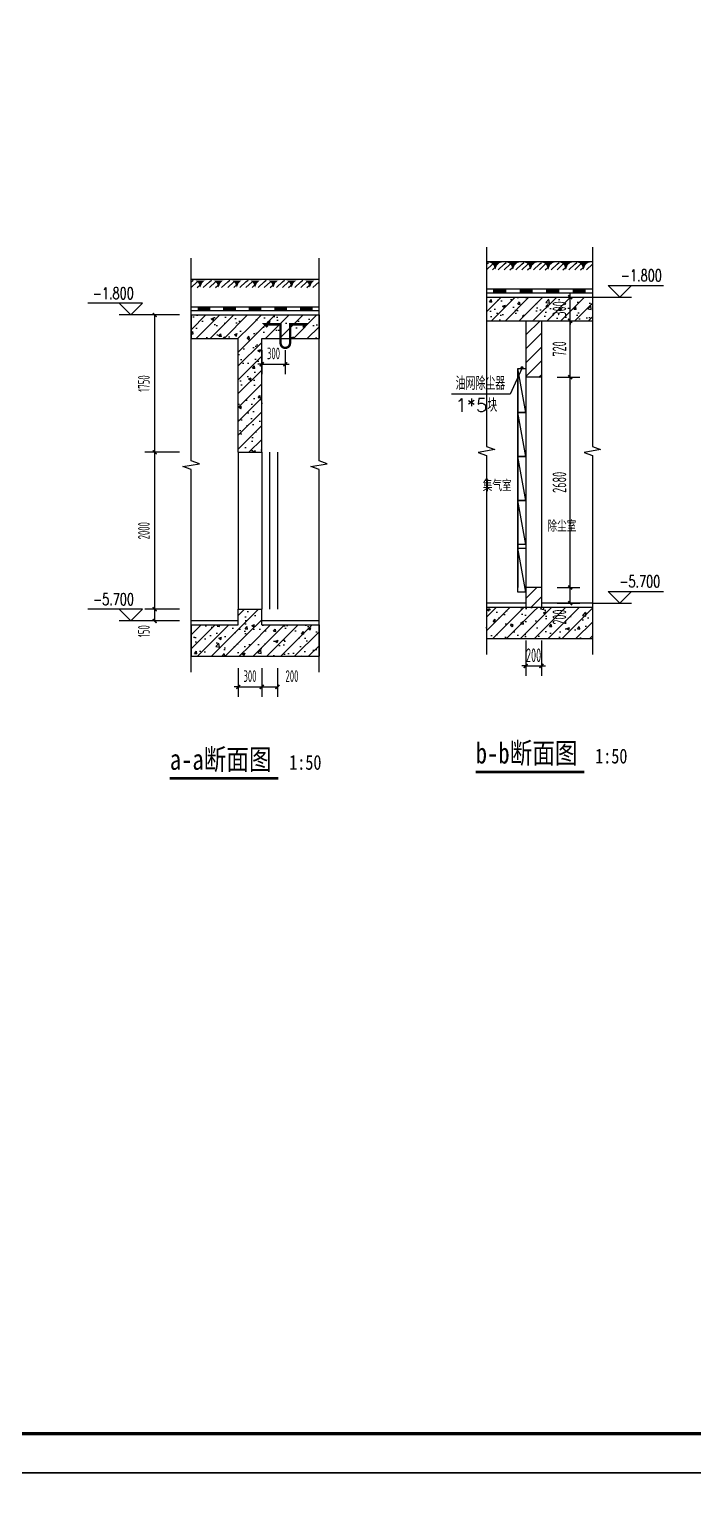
# Model space of a CAD drawing. Extents: x -473190 to 2138458, y -81875 to 2633646.
# Drawn here: x 1275333 to 1283801, y -22715 to -4078 of the extents above; entities that cross this region are included whole.
import ezdxf

# ---------------------------------------------------------------- set-up
doc = ezdxf.new("R2010")
doc.units = 0
doc.header["$LTSCALE"] = 1000
for name, color, linetype in [('A-面层', 151, 'Continuous'), ('A_PLAN_DETAIL_zx', 41, 'Continuous'), ('DIM_ELEV', 3, 'Continuous'), ('DIM_LEAD', 3, 'Continuous'), ('DIM_SYMB', 3, 'Continuous'), ('ECA_TK', 7, 'Continuous'), ('PUB_DIM', 3, 'Continuous'), ('PUB_HATCH', 8, 'Continuous'), ('PUB_TEXT', 7, 'Continuous'), ('RF-M', 4, 'Continuous'), ('RF-QT', 30, 'Continuous'), ('SURFACE', 6, 'Continuous'), ('TH_TEXT', 7, 'Continuous'), ('tk', 7, 'Continuous'), ('TWT_DIM', 3, 'Continuous')]:
    doc.layers.add(name, color=color, linetype=linetype)
doc.layers.add('RF-WZ', color=110, linetype='Continuous', lineweight=0)
doc.styles.add('_TCH_DIM', font='SIMPLEX', dxfattribs={"bigfont": 'GBCBIG'})
doc.styles.add('_TCH_DIM_T3', font='tssdeng.shx', dxfattribs={"width": 0.564706, "bigfont": '@@@tssdchn.shx'})
doc.styles.add('KING-1', font='GBENOR', dxfattribs={"bigfont": 'GBCBIG'})
doc.styles.add('TYDG_01', font='', dxfattribs={"width": 0.8})
doc.styles.get('TYDG_01').set_extended_font_data('SimSun')
doc.dimstyles.new('_TCH_ARCH&&50', dxfattribs={"dimtxt": 175, "dimasz": 50, "dimexe": 125, "dimexo": 150, "dimgap": 50, "dimtad": 1, "dimdec": 0, "dimzin": 0, "dimdsep": 46, "dimtxsty": '_TCH_DIM_T3', "dimblk": 'ARCHTICK', "dimcen": 0.09, "dimclrt": 7, "dimazin": 2, "dimtfac": 1, "dimtdec": 0, "dimtix": 1, "dimtmove": 2, "dimatfit": 3, "dimfxl": 0, "dimtolj": 1, "dimtzin": 0, "dimarcsym": 0})
doc.dimstyles.new('_TWT_ARCH&&50', dxfattribs={"dimtxt": 148.75, "dimasz": 50, "dimexe": 125, "dimexo": 150, "dimgap": 63.125, "dimtad": 1, "dimdec": 0, "dimzin": 0, "dimdsep": 46, "dimtxsty": '_TCH_DIM_T3', "dimblk": 'ARCHTICK', "dimcen": 0.09, "dimclrt": 7, "dimazin": 2, "dimtfac": 1, "dimtdec": 0, "dimtix": 1, "dimtmove": 2, "dimatfit": 3, "dimfxl": 0, "dimtolj": 1, "dimtzin": 0, "dimarcsym": 0})
pattern_1 = [(45, (-477544.96, -71625.69), (-88.388348, 88.388348), []), (50, (-477544.96, -71625.7), (358.63009, -31.376067), [37.5, -412.5]), (355, (-477544.96, -71625.7), (-69.37567, 376.09607), [30, -330]), (100.4514, (-477515.08, -71628.3), (289.25469, 344.71977), [31.870095, -350.571056]), (46.1842, (-477544.96, -71525.7), (533.62052, -82.75951), [56.25, -618.75]), (96.6356, (-477500.5, -71532.6), (467.33135, 487.05894), [47.80514, -525.8565]), (351.1842, (-477544.96, -71525.7), (467.33097, 487.0593), [45, -495]), (21, (-477494.96, -71550.7), (298.453526, -201.309445), [37.5, -412.5]), (326, (-477494.96, -71550.7), (121.657666, 362.57502), [30, -330]), (71.4514, (-477470.1, -71567.47), (420.111314, 161.26525), [31.870095, -350.571056]), (37.5, (-477544.96, -71625.69), (6.079928, 166.446927), [0, -326, 0, -335, 0, -331.25]), (7.5, (-477544.96, -71625.69), (131.534769, 197.205856), [0, -191, 0, -318.5, 0, -126.25]), (327.5, (-477656.46, -71625.69), (266.911218, -11.277436), [0, -125, 0, -390, 0, -517.5]), (317.5, (-477706.46, -71625.7), (291.593085, 50.05249), [0, -162.5, 0, -259, 0, -367.5])]
pattern_2 = [(45, (-477544.96, -71535.93), (-88.388383, 88.388383), [])]

# ---------------------------------------------------------------- blocks, each defined once
blk = doc.blocks.new('10B_A1E图框')
at = {"layer": 'ECA_TK'}
blk.add_lwpolyline([(0, 0), (841, 0), (841, 594), (0, 594)], close=True, dxfattribs=at)
at = {"layer": 'ECA_TK', "const_width": 0.8}
blk.add_lwpolyline([(831, 10), (831, 584), (18, 584), (18, 10)], close=True, dxfattribs=at)
blk = doc.blocks.new('_ArchTick')
at = {"color": 0, "linetype": 'ByBlock', "const_width": 0.4}
blk.add_lwpolyline([(-0.5, -0.5), (0.5, 0.5)], dxfattribs=at)
blk = doc.blocks.new('*D3297')
at = {"layer": 'Defpoints', "color": 0, "transparency": 16777216}
for p in [(1281660, -11717), (1281860, -11717), (1281860, -12192)]:
    blk.add_point(p, dxfattribs=at)
at = {"layer": 'PUB_DIM', "color": 0, "lineweight": -2, "transparency": 16777216}
for p, q in [((1281660, -11867), (1281660, -12317)), ((1281860, -11867), (1281860, -12317)), ((1281660, -12192), (1281610, -12192)), ((1281660, -12192), (1281860, -12192)), ((1281860, -12192), (1281910, -12192))]:
    blk.add_line(p, q, dxfattribs=at)
at = {"layer": 'PUB_DIM', "color": 0, "lineweight": -2, "transparency": 16777216, "xscale": 50, "yscale": 50, "zscale": 50}
blk.add_blockref('_ArchTick', (1281660, -12192), dxfattribs=at)
at = {"layer": 'PUB_DIM', "color": 0, "lineweight": -2, "transparency": 16777216, "xscale": 50, "yscale": 50, "zscale": 50, "rotation": 180}
blk.add_blockref('_ArchTick', (1281860, -12192), dxfattribs=at)
at = {"layer": 'PUB_DIM', "color": 7, "transparency": 16777216, "insert": (1281760, -12055), "char_height": 175, "attachment_point": 5, "style": '_TCH_DIM_T3'}
blk.add_mtext('\\A1;200', dxfattribs=at)
blk = doc.blocks.new('*D3298')
at = {"layer": 'Defpoints', "color": 0, "transparency": 16777216}
for p in [(1281910, -7492), (1282226, -7492), (1281910, -7792)]:
    blk.add_point(p, dxfattribs=at)
at = {"layer": 'PUB_DIM', "color": 0, "lineweight": -2, "transparency": 16777216}
for p, q in [((1282226, -7492), (1282226, -7442)), ((1282060, -7492), (1282351, -7492)), ((1282226, -7792), (1282226, -7492)), ((1282060, -7792), (1282351, -7792)), ((1282226, -7792), (1282226, -7842))]:
    blk.add_line(p, q, dxfattribs=at)
at = {"layer": 'PUB_DIM', "color": 0, "lineweight": -2, "transparency": 16777216, "xscale": 50, "yscale": 50, "zscale": 50}
for p, rotation in [((1282226, -7492), 270), ((1282226, -7792), 90)]:
    blk.add_blockref('_ArchTick', p, dxfattribs=dict(at, rotation=rotation))
at = {"layer": 'PUB_DIM', "color": 7, "transparency": 16777216, "insert": (1282089, -7642), "char_height": 175, "attachment_point": 5, "rotation": 90, "style": '_TCH_DIM_T3'}
blk.add_mtext('\\A1;300', dxfattribs=at)
blk = doc.blocks.new('*D3299')
at = {"layer": 'Defpoints', "color": 0, "transparency": 16777216}
for p in [(1281910, -7792), (1282226, -7792), (1281910, -8512)]:
    blk.add_point(p, dxfattribs=at)
at = {"layer": 'PUB_DIM', "color": 0, "lineweight": -2, "transparency": 16777216}
for p, q in [((1282060, -7792), (1282351, -7792)), ((1282226, -8512), (1282226, -7792)), ((1282060, -8512), (1282351, -8512))]:
    blk.add_line(p, q, dxfattribs=at)
at = {"layer": 'PUB_DIM', "color": 0, "lineweight": -2, "transparency": 16777216, "xscale": 50, "yscale": 50, "zscale": 50}
for p, rotation in [((1282226, -7792), 90), ((1282226, -8512), 270)]:
    blk.add_blockref('_ArchTick', p, dxfattribs=dict(at, rotation=rotation))
at = {"layer": 'PUB_DIM', "color": 7, "transparency": 16777216, "insert": (1282089, -8152), "char_height": 175, "attachment_point": 5, "rotation": 90, "style": '_TCH_DIM_T3'}
blk.add_mtext('\\A1;720', dxfattribs=at)
blk = doc.blocks.new('*D3300')
at = {"layer": 'Defpoints', "color": 0, "transparency": 16777216}
for p in [(1281910, -8512), (1282226, -8512), (1281910, -11192)]:
    blk.add_point(p, dxfattribs=at)
at = {"layer": 'PUB_DIM', "color": 0, "lineweight": -2, "transparency": 16777216}
for p, q in [((1282060, -8512), (1282351, -8512)), ((1282226, -11192), (1282226, -8512)), ((1282060, -11192), (1282351, -11192))]:
    blk.add_line(p, q, dxfattribs=at)
at = {"layer": 'PUB_DIM', "color": 0, "lineweight": -2, "transparency": 16777216, "xscale": 50, "yscale": 50, "zscale": 50}
for p, rotation in [((1282226, -8512), 90), ((1282226, -11192), 270)]:
    blk.add_blockref('_ArchTick', p, dxfattribs=dict(at, rotation=rotation))
at = {"layer": 'PUB_DIM', "color": 7, "transparency": 16777216, "insert": (1282089, -9852), "char_height": 175, "attachment_point": 5, "rotation": 90, "style": '_TCH_DIM_T3'}
blk.add_mtext('\\A1;2680', dxfattribs=at)
blk = doc.blocks.new('*D3301')
at = {"layer": 'Defpoints', "color": 0, "transparency": 16777216}
for p in [(1281910, -11192), (1282226, -11192), (1281910, -11392)]:
    blk.add_point(p, dxfattribs=at)
at = {"layer": 'PUB_DIM', "color": 0, "lineweight": -2, "transparency": 16777216}
for p, q in [((1282060, -11192), (1282351, -11192)), ((1282226, -11392), (1282226, -11192)), ((1282060, -11392), (1282351, -11392))]:
    blk.add_line(p, q, dxfattribs=at)
at = {"layer": 'PUB_DIM', "color": 0, "lineweight": -2, "transparency": 16777216, "xscale": 50, "yscale": 50, "zscale": 50}
for p, rotation in [((1282226, -11192), 90), ((1282226, -11392), 270)]:
    blk.add_blockref('_ArchTick', p, dxfattribs=dict(at, rotation=rotation))
at = {"layer": 'PUB_DIM', "color": 7, "transparency": 16777216, "insert": (1282089, -11569), "char_height": 175, "attachment_point": 5, "rotation": 90, "style": '_TCH_DIM_T3'}
blk.add_mtext('\\A1;200', dxfattribs=at)
blk = doc.blocks.new('*D3391')
at = {"layer": 'Defpoints', "color": 0, "transparency": 16777216}
for p in [(1277996, -12068), (1278296, -12068), (1278296, -12459)]:
    blk.add_point(p, dxfattribs=at)
at = {"layer": 'TWT_DIM', "color": 0, "lineweight": -2, "transparency": 16777216}
for p, q in [((1277996, -12218), (1277996, -12584)), ((1278296, -12218), (1278296, -12584)), ((1277996, -12459), (1277946, -12459)), ((1277996, -12459), (1278296, -12459)), ((1278296, -12459), (1278346, -12459))]:
    blk.add_line(p, q, dxfattribs=at)
at = {"layer": 'TWT_DIM', "color": 0, "lineweight": -2, "transparency": 16777216, "xscale": 50, "yscale": 50, "zscale": 50}
blk.add_blockref('_ArchTick', (1277996, -12459), dxfattribs=at)
at = {"layer": 'TWT_DIM', "color": 0, "lineweight": -2, "transparency": 16777216, "xscale": 50, "yscale": 50, "zscale": 50, "rotation": 180}
blk.add_blockref('_ArchTick', (1278296, -12459), dxfattribs=at)
at = {"layer": 'TWT_DIM', "color": 7, "transparency": 16777216, "insert": (1278146, -12321), "char_height": 148.8, "attachment_point": 5, "style": '_TCH_DIM_T3'}
blk.add_mtext('\\A1;300', dxfattribs=at)
blk = doc.blocks.new('*D3392')
at = {"layer": 'Defpoints', "color": 0, "transparency": 16777216}
for p in [(1278296, -12068), (1278496, -12068), (1278496, -12459)]:
    blk.add_point(p, dxfattribs=at)
at = {"layer": 'TWT_DIM', "color": 0, "lineweight": -2, "transparency": 16777216}
for p, q in [((1278296, -12218), (1278296, -12584)), ((1278496, -12218), (1278496, -12584)), ((1278296, -12459), (1278496, -12459))]:
    blk.add_line(p, q, dxfattribs=at)
at = {"layer": 'TWT_DIM', "color": 0, "lineweight": -2, "transparency": 16777216, "xscale": 50, "yscale": 50, "zscale": 50, "rotation": 180}
blk.add_blockref('_ArchTick', (1278296, -12459), dxfattribs=at)
at = {"layer": 'TWT_DIM', "color": 0, "lineweight": -2, "transparency": 16777216, "xscale": 50, "yscale": 50, "zscale": 50}
blk.add_blockref('_ArchTick', (1278496, -12459), dxfattribs=at)
at = {"layer": 'TWT_DIM', "color": 7, "transparency": 16777216, "insert": (1278681, -12321), "char_height": 148.8, "attachment_point": 5, "style": '_TCH_DIM_T3'}
blk.add_mtext('\\A1;200', dxfattribs=at)
blk = doc.blocks.new('*D3393')
at = {"layer": 'Defpoints', "color": 0, "transparency": 16777216}
for p in [(1276932, -11468), (1277396, -11468), (1277396, -11618)]:
    blk.add_point(p, dxfattribs=at)
at = {"layer": 'TWT_DIM', "color": 0, "lineweight": -2, "transparency": 16777216}
for p, q in [((1277246, -11468), (1276807, -11468)), ((1276932, -11618), (1276932, -11468)), ((1277246, -11618), (1276807, -11618))]:
    blk.add_line(p, q, dxfattribs=at)
at = {"layer": 'TWT_DIM', "color": 0, "lineweight": -2, "transparency": 16777216, "xscale": 50, "yscale": 50, "zscale": 50}
for p, rotation in [((1276932, -11468), 90), ((1276932, -11618), 270)]:
    blk.add_blockref('_ArchTick', p, dxfattribs=dict(at, rotation=rotation))
at = {"layer": 'TWT_DIM', "color": 7, "transparency": 16777216, "insert": (1276794, -11749), "char_height": 148.8, "attachment_point": 5, "rotation": 90, "style": '_TCH_DIM_T3'}
blk.add_mtext('\\A1;150', dxfattribs=at)
blk = doc.blocks.new('*D3394')
at = {"layer": 'Defpoints', "color": 0, "transparency": 16777216}
for p in [(1276932, -9468), (1277396, -9468), (1277396, -11468)]:
    blk.add_point(p, dxfattribs=at)
at = {"layer": 'TWT_DIM', "color": 0, "lineweight": -2, "transparency": 16777216}
for p, q in [((1277246, -9468), (1276807, -9468)), ((1276932, -11468), (1276932, -9468)), ((1277246, -11468), (1276807, -11468))]:
    blk.add_line(p, q, dxfattribs=at)
at = {"layer": 'TWT_DIM', "color": 0, "lineweight": -2, "transparency": 16777216, "xscale": 50, "yscale": 50, "zscale": 50}
for p, rotation in [((1276932, -9468), 90), ((1276932, -11468), 270)]:
    blk.add_blockref('_ArchTick', p, dxfattribs=dict(at, rotation=rotation))
at = {"layer": 'TWT_DIM', "color": 7, "transparency": 16777216, "insert": (1276794, -10468), "char_height": 148.8, "attachment_point": 5, "rotation": 90, "style": '_TCH_DIM_T3'}
blk.add_mtext('\\A1;2000', dxfattribs=at)
blk = doc.blocks.new('*D3395')
at = {"layer": 'Defpoints', "color": 0, "transparency": 16777216}
for p in [(1276932, -7718), (1277396, -7718), (1277396, -9468)]:
    blk.add_point(p, dxfattribs=at)
at = {"layer": 'TWT_DIM', "color": 0, "lineweight": -2, "transparency": 16777216}
for p, q in [((1277246, -7718), (1276807, -7718)), ((1276932, -9468), (1276932, -7718)), ((1277246, -9468), (1276807, -9468))]:
    blk.add_line(p, q, dxfattribs=at)
at = {"layer": 'TWT_DIM', "color": 0, "lineweight": -2, "transparency": 16777216, "xscale": 50, "yscale": 50, "zscale": 50}
for p, rotation in [((1276932, -7718), 90), ((1276932, -9468), 270)]:
    blk.add_blockref('_ArchTick', p, dxfattribs=dict(at, rotation=rotation))
at = {"layer": 'TWT_DIM', "color": 7, "transparency": 16777216, "insert": (1276794, -8593), "char_height": 148.8, "attachment_point": 5, "rotation": 90, "style": '_TCH_DIM_T3'}
blk.add_mtext('\\A1;1750', dxfattribs=at)
blk = doc.blocks.new('*D3396')
at = {"layer": 'Defpoints', "color": 0, "transparency": 16777216}
for p in [(1278296, -8018), (1278596, -8018), (1278596, -8347)]:
    blk.add_point(p, dxfattribs=at)
at = {"layer": 'TWT_DIM', "color": 0, "lineweight": -2, "transparency": 16777216}
for p, q in [((1278296, -8168), (1278296, -8472)), ((1278596, -8168), (1278596, -8472)), ((1278296, -8347), (1278246, -8347)), ((1278296, -8347), (1278596, -8347)), ((1278596, -8347), (1278646, -8347))]:
    blk.add_line(p, q, dxfattribs=at)
at = {"layer": 'TWT_DIM', "color": 0, "lineweight": -2, "transparency": 16777216, "xscale": 50, "yscale": 50, "zscale": 50}
blk.add_blockref('_ArchTick', (1278296, -8347), dxfattribs=at)
at = {"layer": 'TWT_DIM', "color": 0, "lineweight": -2, "transparency": 16777216, "xscale": 50, "yscale": 50, "zscale": 50, "rotation": 180}
blk.add_blockref('_ArchTick', (1278596, -8347), dxfattribs=at)
at = {"layer": 'TWT_DIM', "color": 7, "transparency": 16777216, "insert": (1278446, -8209), "char_height": 148.8, "attachment_point": 5, "style": '_TCH_DIM_T3'}
blk.add_mtext('\\A1;300', dxfattribs=at)
blk = doc.blocks.new('$LinePat$自然土壤')
at = {"color": 0}
for p, q in [((0, -90), (71, -19)), ((0, -300), (211, -89)), ((210, -300), (286, -224)), ((420, -300), (630, -90))]:
    blk.add_line(p, q, dxfattribs=at)
for points in [[(0, 0), (630, 0), (168, -45), (462, -45)], [(168, -45), (462, -45), (252, -132), (378, -132)], [(252, -132), (378, -132), (315, -300)]]:
    blk.add_solid(points, dxfattribs=at)
blk = doc.blocks.new('$LinePat$防水层2')
at = {"color": 0}
blk.add_line((0, 0), (600, 0), dxfattribs=at)
blk.add_solid([(150, 0), (450, 0), (150, -100), (450, -100)], dxfattribs=at)

msp = doc.modelspace()

# ---------------------------------------------------------------- hatches: boundary and pattern name
at = {"layer": 'PUB_HATCH'}
h = msp.add_hatch(dxfattribs=at)
h.set_pattern_fill('钢筋混凝土', color=256, scale=50, style=0)
h.set_pattern_definition(pattern_1)
h.paths.add_polyline_path([(1281159.5, -7791.7), (1281759.7, -7791.7), (1281759.7, -7491.7), (1281159.5, -7491.7)])
h = msp.add_hatch(dxfattribs=at)
h.set_pattern_fill('钢筋混凝土', color=256, scale=50, style=0)
h.set_pattern_definition(pattern_1)
h.paths.add_polyline_path([(1281759.7, -7491.7), (1281759.7, -7791.7), (1282509.2, -7791.7), (1282509.2, -7491.7)])
h = msp.add_hatch(dxfattribs=at)
h.set_pattern_fill('钢筋混凝土', color=256, scale=50, style=0)
h.set_pattern_definition(pattern_1)
h.paths.add_polyline_path([(1277396.4, -8018.3), (1277996.4, -8018.3), (1278146.4, -7918.3), (1278146.4, -7718.3), (1277396.4, -7718.3)])
h = msp.add_hatch(dxfattribs=at)
h.set_pattern_fill('钢筋混凝土', color=256, scale=50, style=0)
h.set_pattern_definition(pattern_1)
h.paths.add_polyline_path([(1278146.4, -7918.3), (1278296.4, -8018.3), (1279026, -8018.3), (1279026, -7718.3), (1278146.4, -7718.3)])
h = msp.add_hatch(dxfattribs=at)
h.set_pattern_fill('普通砖', color=256, scale=50, style=0)
h.set_pattern_definition(pattern_2)
h.paths.add_polyline_path([(1281859.7, -7791.7), (1281659.7, -7791.7), (1281659.7, -8511.7), (1281859.7, -8511.7)])
h = msp.add_hatch(dxfattribs=at)
h.set_pattern_fill('钢筋混凝土', color=256, scale=50, style=0)
h.set_pattern_definition(pattern_1)
h.paths.add_polyline_path([(1278296.4, -9468.3), (1278296.4, -8018.3), (1278146.4, -7918.3), (1277996.4, -8018.3), (1277996.4, -9468.3)])
h = msp.add_hatch(dxfattribs=at)
h.set_pattern_fill('普通砖', color=256, scale=50, style=0)
h.set_pattern_definition(pattern_2)
h.paths.add_polyline_path([(1281659.7, -11191.7), (1281659.7, -11441.7), (1281859.7, -11441.7), (1281859.7, -11191.7)])
h = msp.add_hatch(dxfattribs=at)
h.set_pattern_fill('钢筋混凝土', color=256, scale=50, style=0)
h.set_pattern_definition(pattern_1)
h.paths.add_polyline_path([(1278146.4, -11801.6), (1278296.4, -11668.3), (1278296.4, -11468.3), (1277996.4, -11468.3), (1277996.4, -11668.3)])
h = msp.add_hatch(dxfattribs=at)
h.set_pattern_fill('钢筋混凝土', color=256, scale=50, style=0)
h.set_pattern_definition(pattern_1)
h.paths.add_polyline_path([(1281159.5, -11841.7), (1281759.7, -11841.7), (1281759.7, -11441.7), (1281159.5, -11441.7)])
h = msp.add_hatch(dxfattribs=at)
h.set_pattern_fill('钢筋混凝土', color=256, scale=50, style=0)
h.set_pattern_definition(pattern_1)
h.paths.add_polyline_path([(1281759.7, -11441.7), (1281759.7, -11841.7), (1282509.2, -11841.7), (1282509.2, -11441.7)])
h = msp.add_hatch(dxfattribs=at)
h.set_pattern_fill('钢筋混凝土', color=256, scale=50, style=0)
h.set_pattern_definition(pattern_1)
h.paths.add_polyline_path([(1277396.4, -12068.3), (1278146.4, -12068.3), (1278146.4, -11801.6), (1277996.4, -11668.3), (1277396.4, -11668.3)])
h = msp.add_hatch(dxfattribs=at)
h.set_pattern_fill('钢筋混凝土', color=256, scale=50, style=0)
h.set_pattern_definition(pattern_1)
h.paths.add_polyline_path([(1278146.4, -11801.6), (1278146.4, -12068.3), (1279026, -12068.3), (1279026, -11668.3), (1278296.4, -11668.3)])

# ---------------------------------------------------------------- linework, layer by layer
at = {"layer": 'A-面层'}
for points in [[(1281659.7, -11391.7), (1281159.5, -11391.7)], [(1282509.2, -11391.7), (1281859.7, -11391.7)], [(1277996.4, -11618.3), (1277396.4, -11618.3)], [(1279026, -11618.3), (1278296.4, -11618.3)]]:
    msp.add_lwpolyline(points, dxfattribs=at)
at = {"layer": 'A_PLAN_DETAIL_zx', "const_width": 30}
msp.add_lwpolyline([(1278824.2, -7871.5), (1278856.4, -7838.3), (1278656.4, -7838.3), (1278656.4, -8078.3, -1), (1278536.4, -8078.3), (1278536.4, -7838.3), (1278336.4, -7838.3), (1278368.6, -7871.5)], format="xyb", dxfattribs=at)
at = {"layer": 'DIM_ELEV'}
for p, q in [((1282859.2, -7491.7), (1282709.2, -7341.7)), ((1282709.2, -7341.7), (1283417.6, -7341.7)), ((1282859.2, -7491.7), (1283009.2, -7341.7)), ((1282509.2, -7491.7), (1283009.2, -7491.7)), ((1282859.2, -11391.7), (1282709.2, -11241.7)), ((1282709.2, -11241.7), (1283417.6, -11241.7)), ((1282859.2, -11391.7), (1283009.2, -11241.7)), ((1282509.2, -11391.7), (1283009.2, -11391.7))]:
    msp.add_line(p, q, dxfattribs=at)
at = {"layer": 'DIM_LEAD'}
for p, q in [((1281612.8, -8392.2), (1281463, -8726.5)), ((1281612.8, -8392.2), (1281463, -8726.5)), ((1281612.8, -8392.2), (1281463, -8726.5)), ((1281612.8, -8392.2), (1281463, -8726.5)), ((1281612.8, -8392.2), (1281463, -8726.5)), ((1281463, -8726.5), (1280713.4, -8726.5))]:
    msp.add_line(p, q, dxfattribs=at)
at = {"layer": 'DIM_LEAD', "const_width": 20}
msp.add_lwpolyline([(1281616.8, -8383, 1), (1281608.7, -8401.3, 1)], format="xyb", close=True, dxfattribs=at)
msp.add_lwpolyline([(1281616.8, -8383, 1), (1281608.7, -8401.3, 1)], format="xyb", close=True, dxfattribs=at)
msp.add_lwpolyline([(1281616.8, -8383, 1), (1281608.7, -8401.3, 1)], format="xyb", close=True, dxfattribs=at)
msp.add_lwpolyline([(1281616.8, -8383, 1), (1281608.7, -8401.3, 1)], format="xyb", close=True, dxfattribs=at)
msp.add_lwpolyline([(1281616.8, -8383, 1), (1281608.7, -8401.3, 1)], format="xyb", close=True, dxfattribs=at)
at = {"layer": 'DIM_SYMB'}
for points in [[(1281159.5, -6856.5), (1281159.5, -9395.8), (1281264.5, -9434), (1281054.5, -9471), (1281159.5, -9508.3), (1281159.5, -12047.5)], [(1282509.2, -6856.5), (1282509.2, -9395.8), (1282614.2, -9434), (1282404.2, -9471), (1282509.2, -9508.3), (1282509.2, -12047.5)], [(1277396.4, -12272.5), (1277396.4, -9689), (1277291.4, -9650.8), (1277501.4, -9613.8), (1277396.4, -9576.5), (1277396.4, -6993.1)], [(1279026, -12272.5), (1279026, -9689), (1278921, -9650.8), (1279131, -9613.8), (1279026, -9576.5), (1279026, -6993.1)]]:
    msp.add_lwpolyline(points, dxfattribs=at)
at = {"layer": 'DIM_SYMB', "const_width": 35}
msp.add_lwpolyline([(1281023.6, -13542.7), (1282405, -13542.7)], dxfattribs=at)
at = {"layer": 'DIM_SYMB', "lineweight": -3, "const_width": 35}
msp.add_lwpolyline([(1277124.6, -13623.1), (1278506, -13623.1)], dxfattribs=at)
at = {"layer": 'PUB_DIM'}
for p, q in [((1276778.5, -7568.3), (1276078.5, -7568.3)), ((1276628.5, -7718.3), (1276478.5, -7568.3)), ((1276628.5, -7718.3), (1276778.5, -7568.3)), ((1276978.5, -7718.3), (1276478.5, -7718.3)), ((1276778.5, -11468.3), (1276078.5, -11468.3)), ((1276628.5, -11618.3), (1276478.5, -11468.3)), ((1276628.5, -11618.3), (1276778.5, -11468.3)), ((1276978.5, -11618.3), (1276478.5, -11618.3))]:
    msp.add_line(p, q, dxfattribs=at)
at = {"layer": 'RF-M'}
for p, q in [((1281559.7, -8511.7), (1281559.7, -11191.7)), ((1281559.7, -11191.7), (1281559.7, -8511.7)), ((1281659.7, -8511.7), (1281659.7, -11191.7)), ((1281859.7, -8511.7), (1281859.7, -11191.7)), ((1277996.4, -9468.3), (1277996.4, -11468.3)), ((1278296.4, -9468.3), (1278296.4, -11468.3)), ((1278396.4, -9468.3), (1278396.4, -11468.3)), ((1278496.4, -9468.3), (1278496.4, -11468.3))]:
    msp.add_line(p, q, dxfattribs=at)
for points in [[(1281659.7, -8961.7), (1281559.7, -8401.7)], [(1281559.7, -8401.7), (1281659.7, -8401.7), (1281659.7, -8961.7), (1281559.7, -8961.7), (1281559.7, -8401.7)], [(1281659.7, -9521.7), (1281559.7, -8961.7)], [(1281559.7, -8961.7), (1281659.7, -8961.7), (1281659.7, -9521.7), (1281559.7, -9521.7), (1281559.7, -8961.7)], [(1281659.7, -10081.7), (1281559.7, -9521.7)], [(1281559.7, -9521.7), (1281659.7, -9521.7), (1281659.7, -10081.7), (1281559.7, -10081.7), (1281559.7, -9521.7)], [(1281659.7, -10641.7), (1281559.7, -10081.7)], [(1281559.7, -10081.7), (1281659.7, -10081.7), (1281659.7, -10641.7), (1281559.7, -10641.7), (1281559.7, -10081.7)], [(1281659.7, -11251.7), (1281559.7, -10691.7)], [(1281559.7, -10691.7), (1281659.7, -10691.7), (1281659.7, -11251.7), (1281559.7, -11251.7), (1281559.7, -10691.7)]]:
    msp.add_lwpolyline(points, dxfattribs=at)
at = {"layer": 'RF-QT'}
for p, q in [((1281159.5, -7491.7), (1281759.7, -7491.7)), ((1281159.5, -7491.7), (1281159.5, -7791.7)), ((1281759.7, -7491.7), (1282509.2, -7491.7)), ((1282509.2, -7491.7), (1282509.2, -7791.7)), ((1277396.4, -7718.3), (1278146.4, -7718.3)), ((1277396.4, -7718.3), (1277396.4, -8018.3)), ((1278146.4, -7718.3), (1279026, -7718.3)), ((1279026, -7718.3), (1279026, -8018.3)), ((1281159.5, -7791.7), (1281759.7, -7791.7)), ((1281659.7, -7791.7), (1281659.7, -8511.7)), ((1281759.7, -7791.7), (1282509.2, -7791.7)), ((1281859.7, -7791.7), (1281859.7, -8511.7)), ((1277396.4, -8018.3), (1277996.4, -8018.3)), ((1277996.4, -9468.3), (1277996.4, -8018.3)), ((1278296.4, -8018.3), (1279026, -8018.3)), ((1278296.4, -9468.3), (1278296.4, -8018.3)), ((1281859.7, -8511.7), (1281659.7, -8511.7)), ((1277996.4, -9468.3), (1278296.4, -9468.3)), ((1281659.7, -11191.7), (1281659.7, -11441.7)), ((1281859.7, -11191.7), (1281659.7, -11191.7)), ((1281859.7, -11191.7), (1281859.7, -11441.7)), ((1277996.4, -11668.3), (1277996.4, -11468.3)), ((1277996.4, -11468.3), (1278296.4, -11468.3)), ((1278296.4, -11668.3), (1278296.4, -11468.3)), ((1281159.5, -11441.7), (1281759.7, -11441.7)), ((1281159.5, -11441.7), (1281159.5, -11841.7)), ((1281759.7, -11441.7), (1282509.2, -11441.7)), ((1282509.2, -11441.7), (1282509.2, -11841.7)), ((1277396.4, -11668.3), (1277996.4, -11668.3)), ((1277396.4, -11668.3), (1277396.4, -12068.3)), ((1278296.4, -11668.3), (1279026, -11668.3)), ((1279026, -11668.3), (1279026, -12068.3)), ((1281159.5, -11841.7), (1281759.7, -11841.7)), ((1281759.7, -11841.7), (1282509.2, -11841.7)), ((1277396.4, -12068.3), (1278146.4, -12068.3)), ((1278146.4, -12068.3), (1279026, -12068.3))]:
    msp.add_line(p, q, dxfattribs=at)
at = {"layer": 'SURFACE'}
for p, q in [((1282509.2, -7041.7), (1281159.5, -7041.7)), ((1279026, -7268.3), (1277396.4, -7268.3))]:
    msp.add_line(p, q, dxfattribs=at)
for points in [[(1282509.2, -7391.7), (1281159.5, -7391.7)], [(1282509.2, -7441.7), (1281159.5, -7441.7)], [(1279026, -7618.3), (1277396.4, -7618.3)], [(1279026, -7668.3), (1277396.4, -7668.3)]]:
    msp.add_lwpolyline(points, dxfattribs=at)

# ---------------------------------------------------------------- block references
at = {"layer": 'SURFACE', "color": 8, "yscale": 0.3333333333333333, "zscale": 0.3333333333333333}
for p, xscale, rotation in [((1281159.5, -7042), 0.3570707885296558, 1.249039287697508e-06), ((1281384.4, -7042), 0.3570707885296558, 1.249039287697508e-06), ((1281609.4, -7042), 0.3570707885296558, 1.249039287697508e-06), ((1281834.3, -7042), 0.3570707885296558, 1.249039287697508e-06), ((1282059.3, -7042), 0.3570707885296558, 1.249039287697508e-06), ((1282284.3, -7042), 0.3570707885296558, 1.249039287697508e-06), ((1277396.4, -7268.6), 0.3695249676388078, 8.186163115859577e-12), ((1277629.2, -7268.6), 0.3695249676388078, 8.186163115859577e-12), ((1277862, -7268.6), 0.3695249676388078, 8.186163115859577e-12), ((1278094.8, -7268.6), 0.3695249676388078, 8.186163115859577e-12), ((1278327.6, -7268.6), 0.3695249676388078, 8.186163115859577e-12), ((1278560.4, -7268.6), 0.3695249676388078, 8.186163115859577e-12), ((1278793.2, -7268.6), 0.3695249676388078, 8.186163115859577e-12)]:
    msp.add_blockref('$LinePat$自然土壤', p, dxfattribs=dict(at, xscale=xscale, rotation=rotation))
at = {"layer": 'SURFACE', "xscale": -0.5623864952741618, "yscale": 0.5, "zscale": 0.5, "rotation": 1.249034338461827e-06}
for p in [(1281496.9, -7391.7), (1281834.3, -7391.7), (1282171.8, -7391.7), (1282509.2, -7391.7)]:
    msp.add_blockref('$LinePat$防水层2', p, dxfattribs=at)
at = {"layer": 'SURFACE', "xscale": -0.5432017023582012, "yscale": 0.5, "zscale": 0.5}
for p in [(1277722.3, -7618.3), (1278048.3, -7618.3), (1278374.2, -7618.3), (1278700.1, -7618.3), (1279026, -7618.3)]:
    msp.add_blockref('$LinePat$防水层2', p, dxfattribs=at)
at = {"layer": 'tk', "xscale": 50, "yscale": 50, "zscale": 50}
for p in [(1264213.1, -22474.7), (1264213.1, -52174.7)]:
    msp.add_blockref('10B_A1E图框', p, dxfattribs=at)

# ---------------------------------------------------------------- texts
at = {"layer": 'PUB_TEXT'}
for s, height, style, width, p in [('-1.800', 148.75, '_TCH_DIM', 0.705882, (1282872.6, -7289.2)), ('-1.800', 148.75, '_TCH_DIM', 0.705882, (1276143, -7515.8)), ('-5.700', 148.75, '_TCH_DIM', 0.705882, (1282852.6, -11189.2)), ('-5.700', 148.75, '_TCH_DIM', 0.705882, (1276146, -11415.8)), ('a-a断面图', 264.35, 'TYDG_01', 0.8, (1277124.6, -13514.7)), ('b-b断面图', 264.35, 'TYDG_01', 0.8, (1281023.6, -13434.3)), ('1:50', 188.82, 'TYDG_01', 0.8, (1278646, -13514.7)), ('1:50', 188.82, 'TYDG_01', 0.8, (1282545, -13434.3))]:
    msp.add_text(s, height=height, dxfattribs=dict(at, style=style, width=width)).set_placement(p)
at = {"layer": 'RF-WZ', "style": 'KING-1'}
for s, p in [('集气室', (1281111.9, -9964.8)), ('除尘室', (1281937, -10480.3))]:
    msp.add_text(s, height=144.68, rotation=0, dxfattribs=at).set_placement(p)
at = {"layer": 'TH_TEXT', "style": '_TCH_DIM'}
for s, p in [('油网除尘器', (1280765.9, -8674)), ('1*5块', (1280765.9, -8954))]:
    msp.add_text(s, height=168.79, dxfattribs=at).set_placement(p)

# ---------------------------------------------------------------- dimensions: what is measured, and where the dimension line sits
at = {"layer": 'PUB_DIM'}
for p1, p2, distance, picture, middle in [((1281909.7, -7791.7), (1281909.7, -7491.7), -316.8, '*D3298', (1282089, -7641.7)), ((1281909.7, -8511.7), (1281909.7, -7791.7), -316.8, '*D3299', (1282089, -8151.7)), ((1281909.7, -11191.7), (1281909.7, -8511.7), -316.8, '*D3300', (1282089, -9851.7)), ((1281659.7, -11716.7), (1281859.7, -11716.7), -475.5, '*D3297', (1281759.7, -12054.7))]:
    dim = msp.add_aligned_dim(p1=p1, p2=p2, distance=distance, dimstyle='_TCH_ARCH&&50', dxfattribs=at)
    dim.commit()
    dim.dimension.update_dxf_attribs({"geometry": picture, "text_midpoint": middle})
dim = msp.add_linear_dim(base=(1282226.5, -11191.7), p1=(1281909.7, -11391.7), p2=(1281909.7, -11191.7), angle=90, dimstyle='_TCH_ARCH&&50', dxfattribs=at)
dim.commit()
dim.dimension.update_dxf_attribs({"geometry": '*D3301', "text_midpoint": (1282089, -11568.9), "dimtype": 129})
at = {"layer": 'TWT_DIM'}
for p1, p2, distance, picture, middle in [((1277396.4, -9468.3), (1277396.4, -7718.3), 464.6, '*D3395', (1276794.3, -8593.3)), ((1278296.4, -8018.3), (1278596.4, -8018.3), -328.5, '*D3396', (1278446.4, -8209.3)), ((1277396.4, -11468.3), (1277396.4, -9468.3), 464.6, '*D3394', (1276794.3, -10468.3)), ((1277996.4, -12068.3), (1278296.4, -12068.3), -390.3, '*D3391', (1278146.4, -12321.1))]:
    dim = msp.add_aligned_dim(p1=p1, p2=p2, distance=distance, dimstyle='_TWT_ARCH&&50', dxfattribs=at)
    dim.commit()
    dim.dimension.update_dxf_attribs({"geometry": picture, "text_midpoint": middle})
for base, p1, p2, angle, picture, middle in [((1276931.8, -11468.3), (1277396.4, -11618.3), (1277396.4, -11468.3), 90, '*D3393', (1276794.3, -11749.1)), ((1278496.4, -12458.6), (1278296.4, -12068.3), (1278496.4, -12068.3), 0, '*D3392', (1278681.4, -12321.1))]:
    dim = msp.add_linear_dim(base=base, p1=p1, p2=p2, angle=angle, dimstyle='_TWT_ARCH&&50', dxfattribs=at)
    dim.commit()
    dim.dimension.update_dxf_attribs({"geometry": picture, "text_midpoint": middle, "dimtype": 129})

doc.saveas('drawing.dxf')
